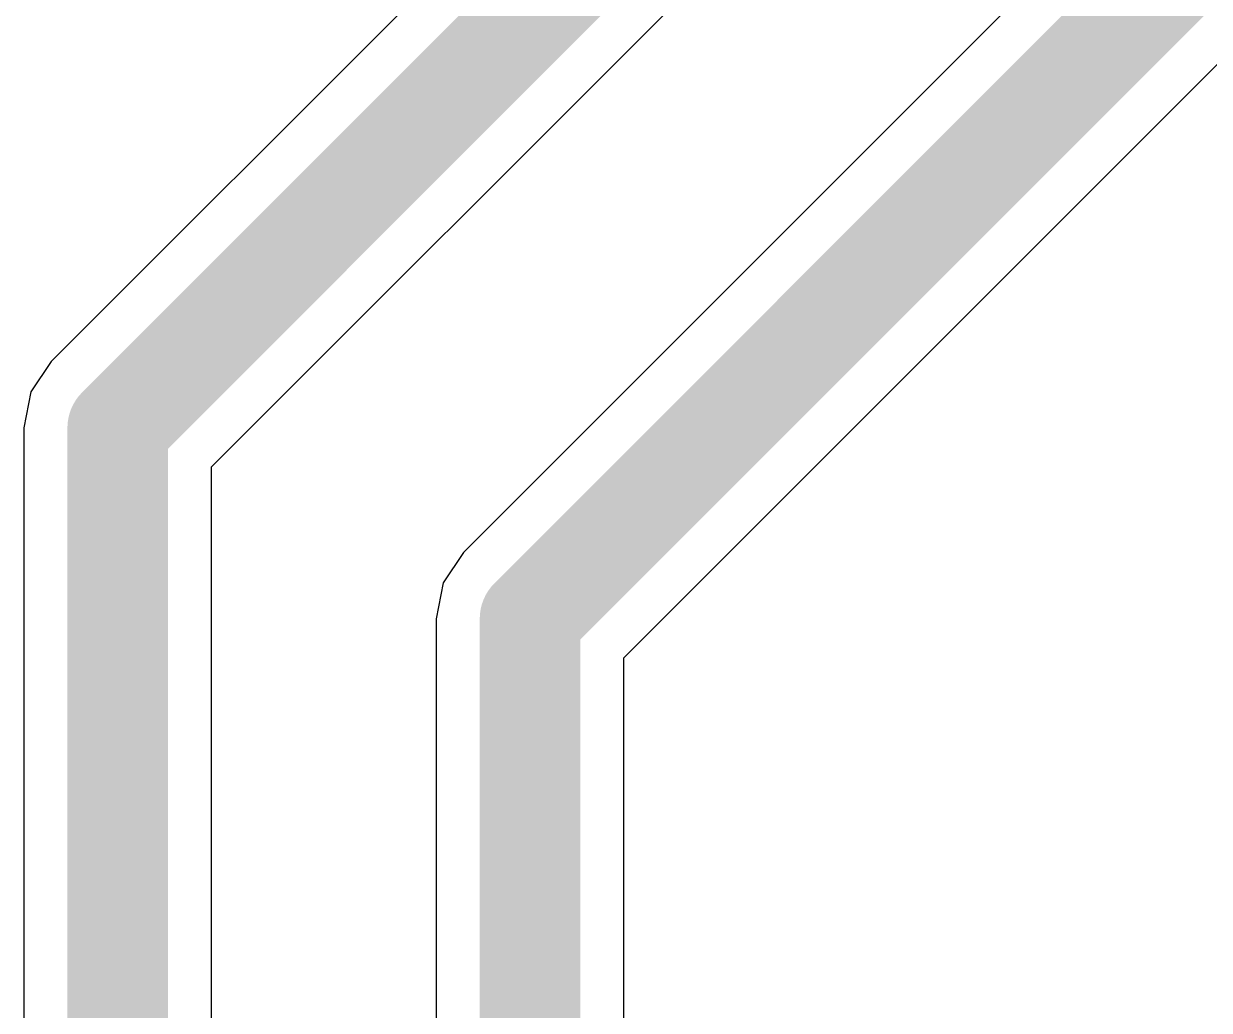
# Model space of a CAD drawing. Header units: inches. Extents: x -3 to 5381, y -57 to 5355.
# Drawn here: x 15.919 to 19.514, y -15.076 to -12.085 of the extents above; entities that cross this region are included whole.
import ezdxf

# ---------------------------------------------------------------- set-up
doc = ezdxf.new("R2010")
doc.units = ezdxf.units.IN
doc.layers.add('Top Layer', color=1, linetype='Continuous')

msp = doc.modelspace()

# ---------------------------------------------------------------- linework, layer by layer
at = {"layer": 'Top Layer'}
for p, q in [((21.5922, -9.3485), (17.2529, -13.6878)), ((17.7392, -14.0072), (22.0785, -9.668)), ((19.0522, -10.0597), (16.0027, -13.1092)), ((16.4891, -13.4286), (19.5385, -10.3792)), ((16.0027, -13.1092), (15.941, -13.2016)), ((15.941, -13.2016), (15.9193, -13.3106)), ((15.9193, -13.3106), (15.9193, -13.3106)), ((15.9193, -13.3106), (15.9193, -15.3047)), ((16.4891, -15.3047), (16.4891, -13.4286)), ((17.2529, -13.6878), (17.1912, -13.7802)), ((17.1912, -13.7802), (17.1695, -13.8892)), ((17.1695, -13.8892), (17.1695, -13.8892)), ((17.1695, -13.8892), (17.1695, -15.3047)), ((17.7392, -15.3047), (17.7392, -14.0072))]:
    msp.add_line(p, q, dxfattribs=at)
for points in [[(17.4544, -13.8892, 0.3048, 0.3048, 0), (21.8771, -9.4665, 0.3048, 0.3048, 0)], [(16.2042, -13.3106, 0.3048, 0.3048, 0), (19.3371, -10.1777, 0.3048, 0.3048, 0)], [(16.2042, -16.2817, 0.3048, 0.3048, 0), (16.2042, -13.3106, 0.3048, 0.3048, 0)], [(17.4544, -16.2817, 0.3048, 0.3048, 0), (17.4544, -13.8892, 0.3048, 0.3048, 0)]]:
    msp.add_lwpolyline(points, format="xyseb", dxfattribs=at)
for points in [[(16.128, -13.3106, 0.1524, 0.1524, 1), (16.2804, -13.3106, 0.1524, 0.1524, 1)], [(16.128, -13.3106, 0.1524, 0.1524, 1), (16.2804, -13.3106, 0.1524, 0.1524, 1)], [(17.3782, -13.8892, 0.1524, 0.1524, 1), (17.5306, -13.8892, 0.1524, 0.1524, 1)], [(17.3782, -13.8892, 0.1524, 0.1524, 1), (17.5306, -13.8892, 0.1524, 0.1524, 1)]]:
    msp.add_lwpolyline(points, format="xyseb", close=True, dxfattribs=at)

doc.saveas('drawing.dxf')
